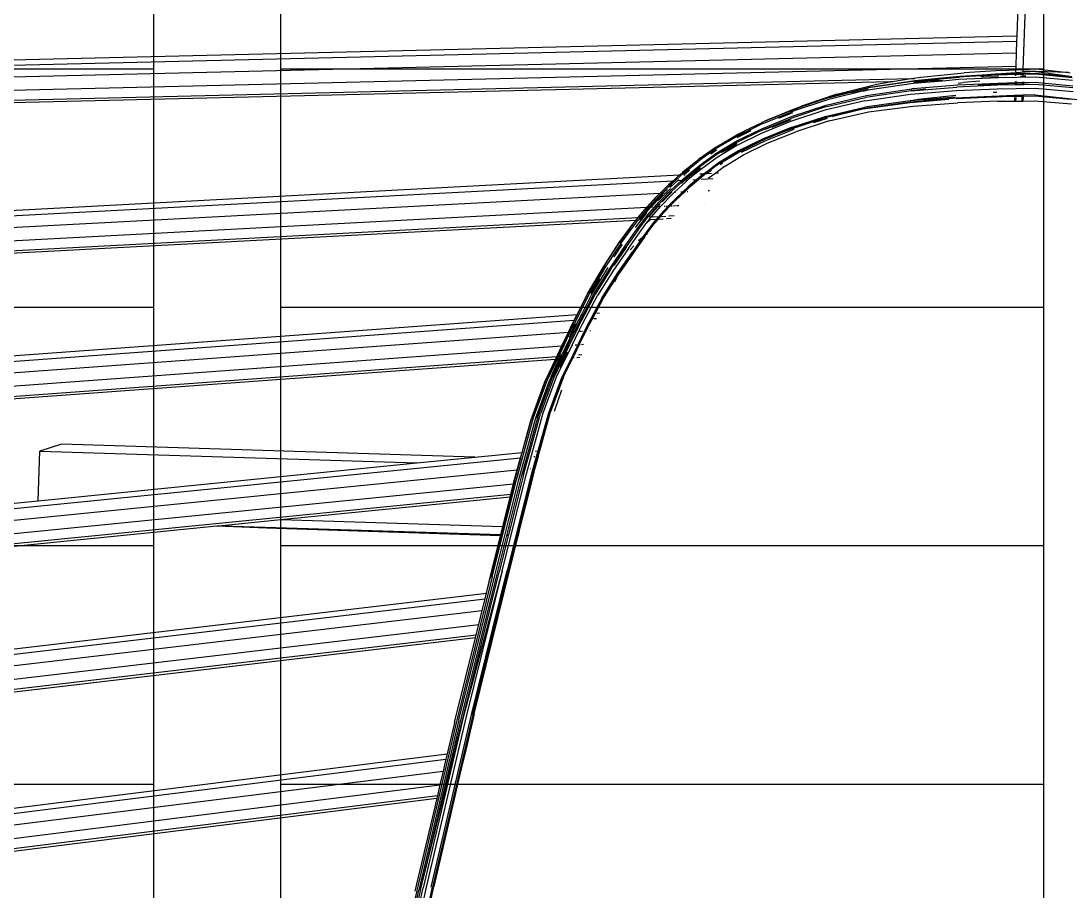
# Model space of a CAD drawing. Header units: millimetres. Extents: x -12551121 to 353735, y 112272 to 285506.
# Drawn here: x 101715.1 to 102127.6, y 172458 to 172800.1 of the extents above; entities that cross this region are included whole.
import ezdxf

# ---------------------------------------------------------------- set-up
doc = ezdxf.new("R2010")
doc.units = ezdxf.units.MM
doc.header["$MEASUREMENT"] = 0
doc.layers.add('+AT9-HATCH', color=8, linetype='Continuous')
doc.layers.add('+AT9_Hardscape', color=1, linetype='Continuous')

# ---------------------------------------------------------------- blocks, each defined once
blk = doc.blocks.new('cof')
at = {"layer": '+AT9_Hardscape', "color": 1}
for p, q in [((29.52, 1251.25), (28.38, 1218.35)), ((30.92, 1205.02), (31.94, 1234.27)), ((-442.57, 1207.1), (28.38, 1218.35)), ((28.38, 1218.35), (28.31, 1216.22)), ((-443.36, 1204.95), (28.31, 1216.22)), ((28.31, 1216.22), (28.15, 1211.66)), ((-445.02, 1200.35), (28.15, 1211.66)), ((28.15, 1211.66), (27.96, 1206.41)), ((-447.07, 1195.06), (27.96, 1206.41)), ((22.39, 1204.75), (7.71, 1203.82)), ((22.39, 1204.75), (27.91, 1204.92)), ((27.91, 1204.82), (27.88, 1204.1)), ((27.96, 1206.41), (27.91, 1204.92)), ((27.91, 1204.92), (30.92, 1205.02)), ((30.9, 1204.49), (30.92, 1204.95)), ((30.92, 1205.02), (35.9, 1205.28)), ((35.9, 1205.28), (48.75, 1203.85)), ((-448.36, 1191.1), (-13.09, 1201.5)), ((-29.51, 1198.11), (-11.68, 1200.77)), ((-21.4, 1200.19), (-13.09, 1201.5)), ((-13.09, 1201.5), (-9.33, 1202.09)), ((-13.09, 1201.5), (-11.87, 1201.53)), ((-12.3, 1199.68), (-0.8, 1200.68)), ((-12.02, 1200.49), (5.76, 1202.09)), ((-11.68, 1200.77), (-1.28, 1201.78)), ((-9.49, 1200.47), (-7.43, 1200.68)), ((-9.33, 1202.09), (7.71, 1203.82)), ((-2.41, 1200.9), (-5.48, 1200.57)), ((-0.8, 1200.68), (-5.48, 1200.57)), ((-1.28, 1201.78), (-0.89, 1201.79)), ((-0.89, 1201.79), (6.01, 1202.44)), ((-0.89, 1201.79), (0.25, 1201.82)), ((-0.8, 1200.68), (5.54, 1201.23)), ((5.54, 1201.23), (21.2, 1201.96)), ((7.51, 1202.18), (5.76, 1202.09)), ((6.01, 1202.44), (21.48, 1203.43)), ((6.01, 1202.44), (21.46, 1203.38)), ((21.46, 1203.38), (7.51, 1202.18)), ((12.37, 1202.43), (7.51, 1202.18)), ((21.45, 1203.34), (12.37, 1202.43)), ((21.33, 1202.9), (12.37, 1202.43)), ((14.25, 1202.15), (21.25, 1202.32)), ((21.2, 1201.96), (35.76, 1202.26)), ((27.85, 1203.08), (21.33, 1202.9)), ((21.48, 1203.43), (22.28, 1203.44)), ((35.57, 1204.32), (22.28, 1203.44)), ((22.28, 1203.44), (27.49, 1203.51)), ((27.49, 1203.51), (35.82, 1203.68)), ((27.49, 1203.51), (35.82, 1203.63)), ((27.85, 1203.08), (27.83, 1202.61)), ((27.85, 1203.23), (27.85, 1203.08)), ((30.86, 1203.17), (27.85, 1203.08)), ((29.82, 1202.52), (30.83, 1202.55)), ((30.83, 1202.55), (30.86, 1203.17)), ((30.83, 1202.55), (32.01, 1202.58)), ((30.83, 1202.48), (30.83, 1202.55)), ((30.86, 1203.17), (30.86, 1203.38)), ((35.8, 1203.31), (30.86, 1203.17)), ((30.89, 1204.19), (30.9, 1204.49)), ((35.57, 1204.32), (30.9, 1204.49)), ((35.84, 1204.33), (35.57, 1204.32)), ((35.76, 1202.26), (50.27, 1200.91)), ((50.21, 1201.86), (35.8, 1203.31)), ((35.82, 1203.68), (44.13, 1202.91)), ((35.82, 1203.63), (44.13, 1202.91)), ((35.84, 1204.33), (36.12, 1204.3)), ((36.12, 1204.3), (49.31, 1202.46)), ((48.75, 1203.85), (36.12, 1204.3)), ((44.13, 1202.91), (49.31, 1202.46)), ((48.75, 1203.85), (49.34, 1203.78)), ((49.31, 1202.46), (50.1, 1202.39)), ((-21.4, 1200.19), (-448.76, 1189.98)), ((-30.2, 1197.06), (-46.06, 1193.17)), ((-45.79, 1193.92), (-29.9, 1197.85)), ((-45.4, 1194.15), (-29.51, 1198.11)), ((-42.4, 1195.39), (-26.71, 1199.35)), ((-36.49, 1195.79), (-30.07, 1197.4)), ((-30.2, 1196.94), (-32.1, 1196.47)), ((-13.17, 1196.67), (-31.13, 1194.12)), ((-30.76, 1194.92), (-12.83, 1197.48)), ((-30.2, 1197.06), (-12.3, 1199.68)), ((-12.62, 1200.4), (-29.9, 1197.85)), ((-26.71, 1199.35), (-21.4, 1200.19)), ((-20.3, 1200.21), (-21.4, 1200.19)), ((-13.43, 1195.32), (4.63, 1196.82)), ((-12.62, 1200.4), (-13.34, 1200.38)), ((-13.17, 1196.67), (4.85, 1198.18)), ((-12.34, 1196.85), (-13.14, 1196.73)), ((-12.28, 1196.97), (-13.09, 1196.85)), ((-12.3, 1197.56), (-12.83, 1197.48)), ((-12.02, 1200.49), (-12.62, 1200.4)), ((-10.42, 1197.02), (-12.34, 1196.85)), ((-12.3, 1197.56), (5.11, 1199.01)), ((-12.28, 1196.97), (-7.32, 1197.42)), ((-11.11, 1199.97), (-12.26, 1199.8)), ((-12.13, 1200.17), (-11.46, 1200.27)), ((-9.49, 1200.47), (-12.04, 1200.41)), ((-11.46, 1200.27), (-9.49, 1200.47)), ((-5.48, 1200.57), (-11.11, 1199.97)), ((-5.48, 1200.57), (-9.49, 1200.47)), ((4.63, 1196.82), (20.63, 1197.5)), ((20.77, 1198.88), (4.85, 1198.18)), ((5.11, 1199.01), (20.92, 1199.73)), ((5.36, 1199.69), (7.41, 1199.92)), ((13.92, 1200.45), (7.41, 1199.92)), ((16.27, 1199.11), (13.15, 1198.94)), ((19.89, 1199.19), (15.01, 1198.93)), ((27.72, 1199.59), (16.27, 1199.11)), ((27.72, 1199.59), (19.89, 1199.19)), ((20.63, 1197.5), (35.6, 1197.77)), ((27.7, 1199.01), (20.77, 1198.88)), ((20.92, 1199.73), (27.73, 1199.88)), ((27.73, 1199.79), (21.03, 1199.62)), ((27.72, 1199.59), (27.7, 1199.01)), ((27.86, 1199.02), (27.7, 1199.01)), ((27.72, 1199.59), (27.73, 1199.79)), ((27.88, 1199.6), (27.72, 1199.59)), ((27.75, 1200.41), (27.73, 1199.88)), ((27.73, 1199.88), (27.89, 1199.88)), ((27.73, 1199.88), (27.73, 1199.79)), ((27.89, 1199.79), (27.73, 1199.79)), ((27.86, 1199.02), (27.88, 1199.6)), ((28.16, 1199.02), (27.86, 1199.02)), ((27.88, 1199.6), (27.89, 1199.79)), ((28.18, 1199.61), (27.88, 1199.6)), ((27.89, 1199.88), (27.91, 1200.4)), ((27.89, 1199.88), (28.2, 1199.89)), ((27.89, 1199.79), (27.89, 1199.88)), ((28.19, 1199.8), (27.89, 1199.79)), ((28.18, 1199.61), (28.16, 1199.02)), ((30.71, 1199.07), (28.16, 1199.02)), ((28.18, 1199.61), (28.19, 1199.8)), ((30.73, 1199.74), (28.18, 1199.61)), ((28.2, 1199.89), (28.19, 1199.8)), ((30.74, 1199.87), (28.19, 1199.8)), ((28.21, 1200.38), (28.2, 1199.89)), ((28.2, 1199.89), (30.74, 1199.95)), ((30.71, 1199.07), (30.73, 1199.74)), ((30.88, 1199.07), (30.71, 1199.07)), ((30.73, 1199.74), (30.74, 1199.87)), ((30.9, 1199.75), (30.73, 1199.74)), ((30.74, 1199.95), (30.75, 1200.25)), ((30.74, 1199.87), (30.74, 1199.95)), ((30.74, 1199.95), (30.91, 1199.95)), ((30.91, 1199.87), (30.74, 1199.87)), ((30.9, 1199.75), (30.88, 1199.07)), ((31.17, 1199.08), (30.88, 1199.07)), ((30.9, 1199.75), (30.91, 1199.87)), ((31.2, 1199.77), (30.9, 1199.75)), ((30.92, 1200.24), (30.91, 1199.95)), ((30.91, 1199.95), (31.2, 1199.96)), ((30.91, 1199.95), (30.91, 1199.87)), ((31.2, 1199.88), (30.91, 1199.87)), ((31.17, 1199.08), (31.2, 1199.77)), ((35.65, 1199.17), (31.17, 1199.08)), ((31.2, 1199.96), (31.21, 1200.23)), ((31.2, 1199.96), (35.68, 1200.05)), ((35.68, 1200), (31.2, 1199.77)), ((35.68, 1200), (31.2, 1199.88)), ((31.2, 1199.88), (31.2, 1199.96)), ((31.2, 1199.77), (31.2, 1199.88)), ((35.6, 1197.77), (50.51, 1196.42)), ((50.47, 1197.81), (35.65, 1199.17)), ((35.68, 1200.05), (50.38, 1198.67)), ((-46.06, 1193.17), (-59.92, 1188.53)), ((-45.79, 1193.92), (-59.71, 1189.24)), ((-59.36, 1189.45), (-45.4, 1194.15)), ((-42.4, 1195.39), (-56.34, 1190.72)), ((-31.39, 1192.8), (-47.08, 1189.06)), ((-46.88, 1190.34), (-31.13, 1194.12)), ((-46.54, 1191.1), (-30.76, 1194.92)), ((-31.49, 1189.88), (-13.6, 1192.34)), ((-13.5, 1192.8), (-31.4, 1190.32)), ((-31.39, 1192.8), (-13.43, 1195.32)), ((-13.6, 1192.34), (-8.29, 1192.74)), ((-13.58, 1192.16), (1.67, 1193.44)), ((-13.53, 1192.29), (-8.29, 1192.74)), ((-13.3, 1192.82), (-13.5, 1192.8)), ((4.22, 1194.26), (-13.3, 1192.82)), ((-10.45, 1193.27), (-13.3, 1192.82)), ((4.39, 1194.83), (-10.45, 1193.27)), ((3.25, 1193.74), (-8.29, 1192.74)), ((4.45, 1193.8), (3.25, 1193.74)), ((20.48, 1194.46), (4.45, 1193.8)), ((15.51, 1194.35), (4.45, 1193.8)), ((4.6, 1193.66), (19.23, 1194.35)), ((20.86, 1192.58), (5.27, 1192.04)), ((27.55, 1194.81), (15.51, 1194.35)), ((20.56, 1196.09), (19.16, 1195.99)), ((19.23, 1194.35), (20.46, 1194.39)), ((27.54, 1194.55), (20.46, 1194.39)), ((22.23, 1194.49), (20.46, 1194.39)), ((20.48, 1194.46), (22.23, 1194.49)), ((20.86, 1192.58), (27.47, 1192.64)), ((22.23, 1194.49), (22.84, 1194.51)), ((27.55, 1194.73), (22.84, 1194.51)), ((22.84, 1194.51), (27.54, 1194.55)), ((27.53, 1194.11), (27.47, 1192.64)), ((27.47, 1192.64), (27.64, 1192.64)), ((27.55, 1194.73), (27.54, 1194.55)), ((27.54, 1194.55), (27.54, 1194.48)), ((27.54, 1194.55), (27.7, 1194.55)), ((27.71, 1194.82), (27.55, 1194.81)), ((27.55, 1194.81), (27.55, 1194.73)), ((27.55, 1194.73), (27.71, 1194.74)), ((27.64, 1192.64), (27.69, 1194.12)), ((27.64, 1192.64), (27.93, 1192.64)), ((27.7, 1194.55), (27.71, 1194.74)), ((27.7, 1194.55), (28, 1194.56)), ((27.7, 1194.48), (27.7, 1194.55)), ((28.01, 1194.83), (27.71, 1194.82)), ((27.71, 1194.74), (27.71, 1194.82)), ((27.71, 1194.74), (28.01, 1194.75)), ((27.98, 1194.12), (27.93, 1192.64)), ((27.93, 1192.64), (30.48, 1192.67)), ((28.01, 1194.75), (28, 1194.56)), ((28, 1194.56), (30.55, 1194.62)), ((28, 1194.56), (28, 1194.48)), ((30.56, 1194.92), (28.01, 1194.83)), ((28.01, 1194.75), (30.56, 1194.88)), ((28.01, 1194.83), (28.01, 1194.75)), ((30.48, 1192.67), (30.53, 1194.16)), ((30.48, 1192.67), (30.65, 1192.67)), ((30.55, 1194.62), (30.56, 1194.88)), ((30.55, 1194.53), (30.55, 1194.62)), ((30.55, 1194.62), (30.72, 1194.62)), ((30.73, 1194.93), (30.56, 1194.92)), ((30.56, 1194.88), (30.56, 1194.92)), ((30.56, 1194.88), (30.73, 1194.88)), ((30.71, 1194.16), (30.65, 1192.67)), ((30.65, 1192.67), (30.93, 1192.67)), ((30.73, 1194.88), (30.72, 1194.62)), ((30.72, 1194.62), (31.01, 1194.63)), ((30.72, 1194.62), (30.72, 1194.53)), ((31.02, 1194.94), (30.73, 1194.93)), ((30.73, 1194.88), (31.02, 1194.94)), ((30.73, 1194.93), (30.73, 1194.88)), ((30.93, 1192.67), (30.99, 1194.16)), ((30.93, 1192.67), (35.41, 1192.71)), ((31, 1194.53), (31.01, 1194.63)), ((31.02, 1194.94), (31.01, 1194.63)), ((31.01, 1194.63), (35.49, 1194.73)), ((35.5, 1195.11), (31.02, 1194.94)), ((35.41, 1192.71), (49.91, 1191.53)), ((44.82, 1193.84), (35.49, 1194.73)), ((35.49, 1194.73), (48.1, 1193.59)), ((35.5, 1195.11), (48.1, 1193.59)), ((35.5, 1195.11), (54.74, 1192.98)), ((48.1, 1193.59), (48.6, 1193.53)), ((48.6, 1193.53), (48.7, 1193.54)), ((48.7, 1193.54), (49.08, 1193.49)), ((49.08, 1193.49), (50.44, 1193.38)), ((-71.12, 1184.58), (-59.71, 1189.24)), ((-71.07, 1184.02), (-60.78, 1188.23)), ((-70.26, 1184.99), (-59.36, 1189.45)), ((-68.47, 1185.86), (-56.34, 1190.72)), ((-59.92, 1188.53), (-60.78, 1188.23)), ((-47.08, 1189.06), (-60.62, 1184.59)), ((-46.88, 1190.34), (-60.5, 1185.82)), ((-60.23, 1186.56), (-46.54, 1191.1)), ((-59.9, 1188.59), (-59.05, 1188.93)), ((-57.43, 1189.48), (-59.05, 1188.93)), ((-47.03, 1186.23), (-31.49, 1189.88)), ((-46.97, 1186.64), (-31.4, 1190.32)), ((-45.33, 1184.86), (-29.99, 1188.39)), ((-31.05, 1189.75), (-43.99, 1186.56)), ((-37.22, 1188.45), (-31.42, 1189.82)), ((-31.47, 1189.69), (-36.59, 1188.49)), ((-31.47, 1189.69), (-31.05, 1189.75)), ((-31.42, 1189.82), (-29.97, 1190.02)), ((-31.05, 1189.75), (-13.58, 1192.16)), ((-29.97, 1190.02), (-31.05, 1189.75)), ((-29.99, 1188.39), (-12.4, 1190.71)), ((-29.97, 1190.02), (-13.53, 1192.29)), ((-12.4, 1190.71), (5.27, 1192.04)), ((-78.73, 1180.92), (-71.68, 1184.31)), ((-72.1, 1181.11), (-60.5, 1185.82)), ((-60.62, 1184.59), (-72.1, 1179.93)), ((-71.92, 1181.8), (-60.23, 1186.56)), ((-71.68, 1184.35), (-71.39, 1184.53)), ((-71.68, 1184.35), (-71.36, 1184.47)), ((-71.68, 1184.31), (-71.68, 1184.35)), ((-71.39, 1184.53), (-70.26, 1184.99)), ((-71.36, 1184.47), (-71.12, 1184.58)), ((-71.12, 1184.58), (-70.26, 1184.99)), ((-70.37, 1181.63), (-60.52, 1185.63)), ((-70.26, 1184.99), (-68.47, 1185.86)), ((-60.53, 1185.54), (-69.61, 1181.86)), ((-67.85, 1182.4), (-60.56, 1185.24)), ((-59.87, 1188.08), (-65.3, 1185.87)), ((-47.03, 1186.23), (-60.37, 1181.88)), ((-47.02, 1186.03), (-60.36, 1181.68)), ((-60.35, 1182.26), (-46.97, 1186.64)), ((-46.97, 1186.15), (-60.28, 1181.8)), ((-45.33, 1184.86), (-58.55, 1180.61)), ((-46.18, 1185.84), (-51.6, 1184.06)), ((-46.64, 1186.12), (-47.02, 1186.03)), ((-46.97, 1186.15), (-46.79, 1186.2)), ((-43.99, 1186.56), (-44.06, 1186.53)), ((-87.07, 1176.06), (-79.14, 1180.68)), ((-72.1, 1181.11), (-81.77, 1176.33)), ((-81.68, 1176.99), (-71.92, 1181.8)), ((-81.5, 1179.57), (-79.14, 1180.68)), ((-71.8, 1183.68), (-81.42, 1178.91)), ((-76.22, 1180.94), (-80.67, 1178.76)), ((-79.14, 1180.68), (-78.73, 1180.92)), ((-71.49, 1183.81), (-71.8, 1183.68)), ((-60.35, 1182.26), (-71.67, 1177.69)), ((-71.63, 1177.33), (-60.37, 1181.88)), ((-71.49, 1183.81), (-71.07, 1184.02)), ((-59.32, 1181.44), (-70.47, 1177.01)), ((-69.76, 1176.13), (-58.55, 1180.61)), ((-60.36, 1181.68), (-63.17, 1180.54)), ((-87.07, 1176.06), (-94.11, 1171.14)), ((-81.77, 1178.78), (-89.86, 1173.98)), ((-89.71, 1174.72), (-81.73, 1179.41)), ((-81.77, 1176.33), (-89.61, 1171.63)), ((-89.6, 1172.26), (-81.68, 1176.99)), ((-81.74, 1176.05), (-87.88, 1172.41)), ((-81.73, 1175.98), (-87.37, 1172.63)), ((-81.42, 1178.91), (-81.77, 1178.78)), ((-81.75, 1178.72), (-81.42, 1178.91)), ((-81.5, 1179.57), (-81.73, 1179.41)), ((-72.1, 1179.93), (-81.65, 1175.2)), ((-80.67, 1178.76), (-81.61, 1178.2)), ((-71.67, 1177.69), (-81.06, 1173.04)), ((-80.97, 1172.71), (-71.63, 1177.33)), ((-80.96, 1172.61), (-71.6, 1177.24)), ((-71.63, 1177.13), (-80.63, 1172.68)), ((-70.47, 1177.01), (-80.01, 1172.42)), ((-79.06, 1171.53), (-69.76, 1176.13)), ((-71.25, 1177.28), (-71.63, 1177.13)), ((-71.6, 1177.24), (-71.38, 1177.33)), ((-89.89, 1174.58), (-96.64, 1169.85)), ((-96.27, 1167.49), (-89.6, 1172.26)), ((-89.86, 1173.98), (-96.09, 1169.56)), ((-89.83, 1173.91), (-96.09, 1169.56)), ((-89.65, 1173.38), (-91.99, 1171.74)), ((-89.71, 1174.72), (-89.89, 1174.58)), ((-81.65, 1175.2), (-89.39, 1170.54)), ((-81.06, 1173.04), (-88.66, 1168.46)), ((-88.53, 1168.15), (-80.97, 1172.71)), ((-88.38, 1168.14), (-80.96, 1172.61)), ((-81.41, 1172.25), (-88.25, 1168.13)), ((-86.11, 1173.2), (-81.71, 1175.76)), ((-102.88, 1164.82), (-96.77, 1169.72)), ((-100.46, 1166.05), (-96.93, 1168.88)), ((-96.68, 1169.14), (-96.93, 1168.88)), ((-96.64, 1169.85), (-96.77, 1169.72)), ((-96.45, 1169.27), (-96.68, 1169.14)), ((-96.45, 1169.27), (-96.31, 1169.36)), ((-96.09, 1169.56), (-96.31, 1169.36)), ((-89.61, 1171.63), (-96.21, 1166.88)), ((-96.09, 1169.56), (-94.11, 1171.14)), ((-89.39, 1170.54), (-95.91, 1165.83)), ((-88.66, 1168.46), (-94.6, 1164.12)), ((-88.53, 1168.15), (-94.01, 1164.15)), ((-87.35, 1168.19), (-88.25, 1167.66)), ((-86.6, 1166.91), (-79.06, 1171.53)), ((-463.89, 1144.57), (-104.23, 1163.61)), ((-102.83, 1164.14), (-108.31, 1159.15)), ((-104.23, 1163.61), (-106.68, 1161.35)), ((-104.23, 1163.61), (-104.18, 1163.61)), ((-102.98, 1164.7), (-104.18, 1163.61)), ((-102.98, 1164.7), (-102.88, 1164.82)), ((-100.46, 1166.05), (-102.83, 1164.14)), ((-102.76, 1164), (-100.46, 1166.05)), ((-102.61, 1163.69), (-102.42, 1163.7)), ((-102.42, 1163.7), (-102.56, 1163.58)), ((-102.01, 1164.07), (-102.42, 1163.7)), ((-102.42, 1163.7), (-102.01, 1163.72)), ((-102.29, 1162.54), (-96.27, 1167.49)), ((-102.17, 1161.96), (-99.9, 1163.84)), ((-100.35, 1165.4), (-102.01, 1164.07)), ((-101.74, 1162.03), (-99.5, 1163.86)), ((-99.4, 1163.86), (-101.73, 1161.95)), ((-98.2, 1163.93), (-100.92, 1161.66)), ((-100.18, 1163.82), (-99.9, 1163.84)), ((-99.9, 1163.84), (-96.21, 1166.88)), ((-99.9, 1163.84), (-99.5, 1163.86)), ((-99.5, 1163.86), (-96.13, 1166.61)), ((-99.5, 1163.86), (-99.4, 1163.86)), ((-96.12, 1166.55), (-99.4, 1163.86)), ((-99.4, 1163.86), (-99.22, 1163.87)), ((-99.22, 1163.87), (-96.07, 1166.39)), ((-99.22, 1163.87), (-98.2, 1163.93)), ((-95.91, 1165.83), (-98.2, 1163.93)), ((-95.06, 1163.82), (-97.42, 1161.84)), ((-96.29, 1164.03), (-94.66, 1164.11)), ((-94.66, 1164.11), (-95.06, 1163.82)), ((-94.97, 1163.44), (-94.89, 1163.51)), ((-93.89, 1164.15), (-94.91, 1163.42)), ((-93.74, 1164.16), (-94.9, 1163.33)), ((-94.01, 1164.15), (-94.89, 1163.51)), ((-94.6, 1164.12), (-94.66, 1164.11)), ((-94.6, 1164.12), (-94.01, 1164.15)), ((-94.01, 1164.15), (-93.89, 1164.15)), ((-91, 1166.25), (-93.89, 1164.15)), ((-93.89, 1164.15), (-93.74, 1164.16)), ((-93.57, 1164.3), (-93.74, 1164.16)), ((-93.58, 1164.17), (-93.46, 1164.18)), ((-91.67, 1165.42), (-93.46, 1164.18)), ((-93.46, 1164.18), (-91.64, 1164.27)), ((-90.02, 1164.36), (-92.93, 1162.2)), ((-86.6, 1166.91), (-90.02, 1164.36)), ((-90.02, 1164.36), (-88.97, 1164.41)), ((-464.51, 1142.42), (-106.74, 1161.35)), ((-108.52, 1159.7), (-113.4, 1154.91)), ((-111.83, 1156.52), (-108.52, 1159.7)), ((-106.74, 1161.35), (-108.52, 1159.7)), ((-108.52, 1159.7), (-108.46, 1159.81)), ((-108.46, 1159.81), (-106.74, 1161.35)), ((-108.21, 1158.98), (-107.28, 1159.88)), ((-107.65, 1157.61), (-103.4, 1161.53)), ((-104.94, 1161.45), (-107.58, 1159.09)), ((-102.17, 1161.96), (-107.47, 1157.05)), ((-106.74, 1161.35), (-106.68, 1161.35)), ((-101.78, 1160.94), (-106.2, 1156.82)), ((-105.07, 1161.44), (-104.94, 1161.45)), ((-104.52, 1161.82), (-104.94, 1161.45)), ((-104.94, 1161.45), (-103.4, 1161.53)), ((-102.12, 1161.6), (-103.51, 1160.32)), ((-103.4, 1161.53), (-102.29, 1162.54)), ((-102.21, 1161.59), (-103.25, 1160.64)), ((-102.48, 1161.58), (-102.21, 1161.59)), ((-101.74, 1162.03), (-102.21, 1161.59)), ((-102.21, 1161.59), (-102.12, 1161.6)), ((-101.73, 1161.95), (-102.12, 1161.6)), ((-102.12, 1161.6), (-100.92, 1161.66)), ((-100.92, 1161.66), (-101.78, 1160.94)), ((-97.42, 1161.84), (-100.84, 1158.98)), ((-100.7, 1158.62), (-96.83, 1161.88)), ((-100.66, 1158.59), (-96.74, 1161.88)), ((-96.62, 1161.89), (-100.64, 1158.51)), ((-99, 1161.76), (-97.42, 1161.84)), ((-97.42, 1161.84), (-96.83, 1161.88)), ((-96.83, 1161.88), (-94.97, 1163.44)), ((-96.83, 1161.88), (-96.74, 1161.88)), ((-96.74, 1161.88), (-94.91, 1163.42)), ((-96.74, 1161.88), (-96.62, 1161.89)), ((-94.9, 1163.33), (-96.62, 1161.89)), ((-96.62, 1161.89), (-96.52, 1161.89)), ((-95.73, 1161.93), (-93.07, 1162.07)), ((-92.91, 1162.08), (-91.09, 1162.18)), ((-465.84, 1137.79), (-111.83, 1156.52)), ((-115.84, 1151.06), (-111.41, 1155.86)), ((-113.38, 1155.02), (-111.83, 1156.52)), ((-113.14, 1154.38), (-110.93, 1156.57)), ((-112.65, 1153.59), (-109.57, 1156.64)), ((-110.8, 1155.96), (-112.49, 1154.32)), ((-112.36, 1152.9), (-108.57, 1156.7)), ((-107.78, 1156.74), (-112.11, 1152.35)), ((-111.59, 1151.4), (-107.01, 1156.06)), ((-111.44, 1156.54), (-110.93, 1156.57)), ((-111.41, 1155.86), (-111.15, 1156.15)), ((-107.47, 1156.75), (-111.25, 1152.99)), ((-111.15, 1156.15), (-110.7, 1156.58)), ((-110.93, 1156.57), (-108.31, 1159.15)), ((-110.93, 1156.57), (-110.7, 1156.58)), ((-107.38, 1156.76), (-110.92, 1153.22)), ((-110.7, 1156.58), (-109.15, 1158.07)), ((-110.7, 1156.58), (-110.3, 1156.6)), ((-109.57, 1156.64), (-107.86, 1158.34)), ((-109.57, 1156.64), (-108.57, 1156.7)), ((-108.57, 1156.7), (-107.65, 1157.61)), ((-108.42, 1156.7), (-107.78, 1156.74)), ((-107.58, 1159.09), (-108.03, 1158.65)), ((-107.47, 1157.05), (-107.78, 1156.74)), ((-107.78, 1156.74), (-107.47, 1156.75)), ((-107.37, 1156.85), (-107.47, 1156.75)), ((-107.47, 1156.75), (-107.38, 1156.76)), ((-107.35, 1156.79), (-107.38, 1156.76)), ((-107.38, 1156.76), (-107.34, 1156.76)), ((-106.2, 1156.82), (-107.01, 1156.06)), ((-106.4, 1156.81), (-106.2, 1156.82)), ((-106.2, 1156.82), (-105.84, 1156.84)), ((-102.95, 1156.99), (-105.97, 1154.16)), ((-105.8, 1153.81), (-102.4, 1157.02)), ((-105.77, 1153.78), (-102.32, 1157.03)), ((-102.21, 1157.03), (-105.74, 1153.7)), ((-103.67, 1156.96), (-102.95, 1156.99)), ((-100.84, 1158.98), (-102.95, 1156.99)), ((-102.95, 1156.99), (-102.4, 1157.02)), ((-102.4, 1157.02), (-100.7, 1158.62)), ((-102.4, 1157.02), (-102.32, 1157.03)), ((-102.32, 1157.03), (-100.66, 1158.59)), ((-102.32, 1157.03), (-102.21, 1157.03)), ((-100.64, 1158.51), (-102.21, 1157.03)), ((-102.21, 1157.03), (-102.05, 1157.04)), ((-101.27, 1157.08), (-100.97, 1157.1)), ((-98.76, 1157.22), (-98.72, 1157.22)), ((-93.04, 1157.52), (-92.42, 1157.55)), ((-117.07, 1150.99), (-113.38, 1155.02)), ((-113.4, 1154.91), (-116.97, 1151)), ((-116.68, 1147.99), (-112.36, 1152.9)), ((-115.45, 1151.08), (-116.64, 1149.84)), ((-113.12, 1151.2), (-116.37, 1147.49)), ((-112.89, 1151.22), (-116.2, 1147.47)), ((-112.8, 1151.22), (-116.17, 1147.41)), ((-116.16, 1151.04), (-113.14, 1154.38)), ((-115.84, 1151.06), (-115.45, 1151.08)), ((-112.49, 1154.32), (-115.45, 1151.08)), ((-115.45, 1151.08), (-114.87, 1151.11)), ((-115.27, 1147.15), (-111.69, 1151.28)), ((-113.61, 1151.18), (-113.12, 1151.2)), ((-112.11, 1152.35), (-113.12, 1151.2)), ((-113.12, 1151.2), (-112.89, 1151.22)), ((-112.02, 1152.19), (-112.89, 1151.22)), ((-112.89, 1151.22), (-112.8, 1151.22)), ((-111.99, 1152.13), (-112.8, 1151.22)), ((-112.8, 1151.22), (-111.69, 1151.28)), ((-111.69, 1151.28), (-111.59, 1151.4)), ((-108.61, 1151.44), (-110.44, 1149.55)), ((-110.29, 1151.35), (-110, 1151.37)), ((-110.14, 1149.27), (-108.06, 1151.47)), ((-110.04, 1149.26), (-107.89, 1151.48)), ((-109.63, 1151.39), (-108.61, 1151.44)), ((-105.97, 1154.16), (-108.61, 1151.44)), ((-108.28, 1151.46), (-108.06, 1151.47)), ((-108.06, 1151.47), (-108.01, 1151.47)), ((-108.01, 1151.47), (-105.8, 1153.81)), ((-108.01, 1151.47), (-105.77, 1153.78)), ((-108.01, 1151.47), (-107.89, 1151.48)), ((-107.89, 1151.48), (-105.74, 1153.7)), ((-107.89, 1151.48), (-107.33, 1151.51)), ((-106.93, 1151.53), (-105.81, 1151.59)), ((-105.39, 1151.61), (-104.46, 1151.66)), ((-94.28, 1152.2), (-94.24, 1152.2)), ((-467.72, 1132.44), (-117.07, 1150.99)), ((-120.54, 1146.87), (-118.02, 1149.95)), ((-120.51, 1142.06), (-116.37, 1147.49)), ((-120.44, 1146.88), (-118.01, 1149.86)), ((-119.67, 1146.08), (-118.96, 1146.96)), ((-119.65, 1146.92), (-117.67, 1149.37)), ((-119.31, 1145.81), (-118.39, 1146.99)), ((-119.14, 1146.95), (-118.96, 1146.96)), ((-118.96, 1146.96), (-117.4, 1148.89)), ((-118.96, 1146.96), (-118.39, 1146.99)), ((-116.27, 1150.6), (-118.74, 1147.61)), ((-118.39, 1146.99), (-117.1, 1148.62)), ((-118.31, 1145.87), (-117.4, 1147.04)), ((-118.02, 1149.95), (-117.07, 1150.99)), ((-116.97, 1151), (-118.01, 1149.86)), ((-117.67, 1149.37), (-116.16, 1151.04)), ((-117.11, 1149.25), (-117.4, 1148.89)), ((-117.4, 1147.04), (-116.68, 1147.99)), ((-117.4, 1147.04), (-117.29, 1147.04)), ((-117.11, 1149.25), (-117.08, 1149.29)), ((-117.08, 1149.29), (-116.64, 1149.84)), ((-117.07, 1150.99), (-116.97, 1151)), ((-116.97, 1151), (-116.16, 1151.04)), ((-116.29, 1147.36), (-116.2, 1147.47)), ((-116.27, 1150.6), (-116.06, 1150.85)), ((-116.17, 1147.41), (-116.25, 1147.31)), ((-116.16, 1151.04), (-115.84, 1151.06)), ((-116.11, 1147.11), (-115.27, 1147.15)), ((-115.84, 1151.06), (-116.06, 1150.85)), ((-115.76, 1146.59), (-115.27, 1147.15)), ((-115.04, 1147.16), (-112.37, 1147.3)), ((-112.37, 1147.3), (-113.38, 1146.13)), ((-112.82, 1146.16), (-111.81, 1147.33)), ((-112.71, 1146.16), (-111.68, 1147.34)), ((-110.44, 1149.55), (-112.37, 1147.3)), ((-111.81, 1147.33), (-110.24, 1149.21)), ((-110.22, 1149.18), (-111.81, 1147.33)), ((-111.81, 1147.33), (-111.68, 1147.34)), ((-111.68, 1147.34), (-111.39, 1147.7)), ((-111.49, 1147.35), (-109.67, 1147.45)), ((-110.24, 1149.21), (-110.14, 1149.27)), ((-108.41, 1147.51), (-106.36, 1147.62)), ((-121.49, 1145.7), (-468.84, 1127.32)), ((-468.62, 1128.45), (-120.54, 1146.87)), ((-127.95, 1137), (-122.76, 1144.14)), ((-122.71, 1144.09), (-127.85, 1137)), ((-127.3, 1136.67), (-122.26, 1143.67)), ((-122.76, 1144.14), (-121.49, 1145.7)), ((-122.71, 1144.09), (-121.39, 1145.7)), ((-122.26, 1143.67), (-120.59, 1145.75)), ((-121.53, 1143.01), (-119.31, 1145.81)), ((-121.49, 1145.7), (-120.54, 1146.87)), ((-121.39, 1145.7), (-121.49, 1145.7)), ((-121.39, 1145.7), (-120.44, 1146.88)), ((-120.59, 1145.75), (-121.39, 1145.7)), ((-120.89, 1142.5), (-118.31, 1145.87)), ((-120.59, 1145.75), (-119.65, 1146.92)), ((-120.54, 1146.87), (-120.44, 1146.88)), ((-120.44, 1146.88), (-119.65, 1146.92)), ((-119.31, 1145.81), (-119.84, 1145.79)), ((-119.78, 1141.28), (-117.46, 1144.34)), ((-119.67, 1146.08), (-119.77, 1145.91)), ((-118.31, 1145.87), (-118.62, 1145.85)), ((-118.04, 1145.88), (-118.31, 1145.87)), ((-114.47, 1144.87), (-118.24, 1139.83)), ((-117.73, 1139.82), (-114.22, 1144.52)), ((-117.48, 1140.02), (-114.18, 1144.45)), ((-115.77, 1146), (-117.46, 1144.34)), ((-117.46, 1144.34), (-116.22, 1145.98)), ((-116.22, 1145.98), (-115.76, 1146.59)), ((-115.77, 1146), (-116.22, 1145.98)), ((-113.38, 1146.13), (-115.77, 1146)), ((-113.38, 1146.13), (-114.47, 1144.87)), ((-114.22, 1144.56), (-112.82, 1146.16)), ((-112.82, 1146.16), (-114.22, 1144.52)), ((-114.22, 1144.52), (-114.22, 1144.56)), ((-114.18, 1144.45), (-112.71, 1146.16)), ((-112.71, 1146.16), (-112.82, 1146.16)), ((-112.6, 1146.17), (-112.71, 1146.16)), ((-110.68, 1146.27), (-112.5, 1146.17)), ((-107.49, 1146.44), (-109.41, 1146.34)), ((-117.89, 1139.46), (-127.89, 1125.09)), ((-125.64, 1135.74), (-120.89, 1142.5)), ((-120.51, 1142.06), (-125.18, 1135.4)), ((-124.36, 1134.74), (-119.78, 1141.28)), ((-118.88, 1138.9), (-122.61, 1133.54)), ((-122.26, 1133.36), (-117.94, 1139.53)), ((-118.88, 1138.9), (-120.42, 1137.67)), ((-118.24, 1139.83), (-118.88, 1138.9)), ((-117.78, 1139.78), (-118.88, 1138.9)), ((-117.94, 1139.58), (-117.78, 1139.78)), ((-117.94, 1139.53), (-117.94, 1139.58)), ((-117.89, 1139.46), (-117.48, 1140.02)), ((-117.78, 1139.78), (-117.73, 1139.82)), ((-117.48, 1140.02), (-117.73, 1139.82)), ((-116.89, 1140.49), (-117.48, 1140.02)), ((-133.94, 1127.95), (-127.95, 1137)), ((-133.79, 1128.02), (-127.85, 1137)), ((-127.3, 1136.67), (-133.21, 1127.76)), ((-131.57, 1127.03), (-125.64, 1135.74)), ((-131.07, 1126.8), (-125.18, 1135.4)), ((-124.36, 1134.74), (-130.2, 1126.25)), ((-126.92, 1136.2), (-130.14, 1131.39)), ((-125.23, 1135.14), (-130.06, 1128)), ((-129.7, 1128.42), (-125.18, 1135.1)), ((-128.47, 1134.5), (-127.14, 1136.56)), ((-128.47, 1134.5), (-127.11, 1136.54)), ((-126.82, 1136.34), (-126.92, 1136.2)), ((-125.1, 1135.33), (-125.23, 1135.14)), ((-125.05, 1135.29), (-125.18, 1135.1)), ((-123.64, 1134.24), (-122.24, 1135.73)), ((-128.59, 1134.27), (-128.47, 1134.5)), ((-128.06, 1125), (-122.28, 1133.29)), ((-127.53, 1126.46), (-122.61, 1133.54)), ((-122.28, 1133.29), (-122.26, 1133.36)), ((-140.28, 1117.2), (-133.94, 1127.95)), ((-133.79, 1128.02), (-140.06, 1117.36)), ((-133.21, 1127.76), (-139.47, 1117.21)), ((-138.69, 1116.74), (-132.37, 1127.23)), ((-137.93, 1116.71), (-131.57, 1127.03)), ((-131.07, 1126.8), (-137.4, 1116.63)), ((-128.45, 1125.12), (-127.53, 1126.46)), ((-128.22, 1124.98), (-127.53, 1126.46)), ((-138.97, 1116.91), (-135.5, 1122.81)), ((-130.2, 1126.25), (-136.5, 1116.22)), ((-134.37, 1115.8), (-128.45, 1125.12)), ((-128.53, 1124.25), (-134.37, 1115.1)), ((-134.17, 1115.2), (-128.73, 1123.77)), ((-129.64, 1121.64), (-128.91, 1123.36)), ((-128.73, 1123.77), (-128.71, 1123.82)), ((-128.05, 1124.86), (-128.71, 1123.82)), ((-128.71, 1123.82), (-128.53, 1124.25)), ((-128.53, 1124.25), (-128.5, 1124.31)), ((-128.5, 1124.31), (-128.22, 1124.98)), ((-128.11, 1124.9), (-128.5, 1124.31)), ((-128.11, 1124.9), (-128.06, 1125)), ((-127.96, 1124.98), (-128.05, 1124.86)), ((-127.96, 1124.98), (-127.93, 1125.03)), ((-127.89, 1125.09), (-127.93, 1125.03)), ((-137.32, 1119.9), (-139.07, 1116.97)), ((-138.79, 1117.32), (-137.32, 1119.9)), ((-137.32, 1119.9), (-136.28, 1121.72)), ((-135.96, 1122.16), (-136.28, 1121.72)), ((-145.58, 1105.28), (-139.47, 1117.21)), ((-144.55, 1108.78), (-140.28, 1117.2)), ((-144.43, 1108.79), (-140.06, 1117.36)), ((-143.97, 1105.15), (-137.93, 1116.71)), ((-142.72, 1108.91), (-138.69, 1116.74)), ((-142.44, 1105.05), (-136.5, 1116.22)), ((-141.41, 1109.01), (-137.4, 1116.63)), ((-138.79, 1117.32), (-138.99, 1116.92)), ((-134.79, 1115.14), (-137.94, 1109.26)), ((-137.42, 1109.3), (-134.37, 1114.94)), ((-137.33, 1109.31), (-134.17, 1115.2)), ((-137.04, 1110.12), (-134.45, 1114.95)), ((-134.79, 1115.14), (-134.37, 1115.8)), ((-134.37, 1115.8), (-134.7, 1115.09)), ((-134.37, 1115.1), (-134.45, 1114.95)), ((-134.17, 1115.2), (-134.37, 1114.94)), ((-137.49, 1109.29), (-137.08, 1110.04)), ((-137.08, 1110.04), (-137.42, 1109.3)), ((-137.04, 1110.12), (-137.08, 1110.04)), ((-479.9, 1082.08), (-145.67, 1106.58)), ((-479.41, 1084.23), (-144.55, 1108.78)), ((-146.49, 1104.97), (-145.67, 1106.58)), ((-146.22, 1105.27), (-145.55, 1106.59)), ((-145.67, 1106.58), (-144.55, 1108.78)), ((-145.67, 1106.58), (-145.55, 1106.59)), ((-145.55, 1106.59), (-144.43, 1108.79)), ((-145.55, 1106.59), (-145.47, 1106.59)), ((-144.78, 1104.91), (-143.85, 1106.71)), ((-144.55, 1108.78), (-144.43, 1108.79)), ((-144.43, 1108.79), (-144.23, 1108.8)), ((-143.85, 1106.71), (-142.72, 1108.91)), ((-143.85, 1106.71), (-143.69, 1106.73)), ((-143.39, 1105.25), (-142.57, 1106.81)), ((-142.72, 1108.91), (-142.35, 1108.94)), ((-142.65, 1106.8), (-142.57, 1106.81)), ((-142.57, 1106.81), (-141.41, 1109.01)), ((-141.61, 1108.99), (-141.41, 1109.01)), ((-139.12, 1107.06), (-140.66, 1104.19)), ((-140.21, 1104.07), (-138.58, 1107.1)), ((-140.2, 1104.26), (-138.67, 1107.09)), ((-139.98, 1104.36), (-138.51, 1107.11)), ((-137.94, 1109.26), (-139.12, 1107.06)), ((-139.12, 1107.06), (-138.79, 1107.08)), ((-138.67, 1107.09), (-137.49, 1109.29)), ((-138.67, 1107.09), (-138.58, 1107.1)), ((-138.58, 1107.1), (-137.42, 1109.3)), ((-138.58, 1107.1), (-138.51, 1107.11)), ((-138.51, 1107.11), (-137.33, 1109.31)), ((-137.97, 1107.14), (-136.89, 1107.22)), ((-137.94, 1109.26), (-137.7, 1109.28)), ((-137.49, 1109.29), (-137.42, 1109.3)), ((-137.42, 1109.3), (-137.33, 1109.31)), ((-136.8, 1109.34), (-135.73, 1109.42)), ((-480.96, 1077.45), (-147.96, 1101.86)), ((-147.84, 1101.86), (-152.38, 1092.32)), ((-150.5, 1096.41), (-147.96, 1101.86)), ((-144.78, 1104.91), (-150.43, 1093.12)), ((-149.8, 1096.46), (-147.19, 1101.91)), ((-148.12, 1096.58), (-145.48, 1102.04)), ((-147.96, 1101.86), (-146.49, 1104.97)), ((-147.96, 1101.86), (-147.84, 1101.86)), ((-146.22, 1105.27), (-147.84, 1101.86)), ((-146.66, 1101.95), (-147.71, 1099.71)), ((-144.94, 1102.08), (-147.59, 1096.62)), ((-147.19, 1101.91), (-145.58, 1105.28)), ((-147.19, 1101.91), (-146.66, 1101.95)), ((-145.59, 1104.25), (-146.66, 1101.95)), ((-146.66, 1101.95), (-146.44, 1101.97)), ((-146.53, 1096.7), (-143.86, 1102.16)), ((-145.95, 1102), (-145.48, 1102.04)), ((-145.17, 1105.09), (-145.59, 1104.25)), ((-145.48, 1102.04), (-143.97, 1105.15)), ((-145.48, 1093.57), (-141.14, 1102.36)), ((-145.48, 1102.04), (-144.94, 1102.08)), ((-145.2, 1104.57), (-144.98, 1105)), ((-143.39, 1105.25), (-144.94, 1102.08)), ((-141.58, 1102.32), (-144.27, 1096.87)), ((-143.86, 1102.16), (-142.44, 1105.05)), ((-143.86, 1102.16), (-142.89, 1102.23)), ((-143.77, 1096.9), (-141.05, 1102.36)), ((-143.66, 1096.91), (-140.97, 1102.37)), ((-142.61, 1102.25), (-142.4, 1102.26)), ((-140.66, 1104.19), (-141.58, 1102.32)), ((-141.58, 1102.32), (-141.21, 1102.35)), ((-141.14, 1102.36), (-140.3, 1104.05)), ((-141.14, 1102.36), (-141.05, 1102.36)), ((-141.05, 1102.36), (-140.21, 1104.07)), ((-141.05, 1102.36), (-140.97, 1102.37)), ((-140.97, 1102.37), (-139.98, 1104.36)), ((-140.97, 1102.37), (-140.86, 1102.38)), ((-140.3, 1104.05), (-140.2, 1104.26)), ((-139.53, 1102.47), (-139.32, 1102.49)), ((-482.18, 1072.1), (-150.5, 1096.41)), ((-156.29, 1082.86), (-149.8, 1096.46)), ((-152.64, 1084.21), (-146.53, 1096.7)), ((-152.27, 1092.73), (-150.5, 1096.41)), ((-150.09, 1092.49), (-149.53, 1093.65)), ((-149.8, 1096.46), (-149.53, 1096.48)), ((-147.59, 1096.62), (-149.59, 1092.52)), ((-149.53, 1093.65), (-148.12, 1096.58)), ((-148.54, 1093.96), (-149.21, 1092.55)), ((-148.48, 1093.96), (-149.15, 1092.56)), ((-148.12, 1096.58), (-147.59, 1096.62)), ((-146.53, 1096.7), (-146.21, 1096.72)), ((-145.98, 1093.39), (-146.26, 1092.77)), ((-144.27, 1096.87), (-145.98, 1093.39)), ((-145.86, 1092.8), (-145.59, 1093.32)), ((-145.76, 1092.8), (-145.49, 1093.37)), ((-143.66, 1096.91), (-145.69, 1092.81)), ((-145.59, 1093.32), (-145.48, 1093.57)), ((-145.49, 1093.37), (-143.77, 1096.9)), ((-145.3, 1096.79), (-144.58, 1096.84)), ((-144.27, 1096.87), (-144.12, 1096.88)), ((-143.77, 1096.9), (-143.66, 1096.91)), ((-143.66, 1096.91), (-143.27, 1096.94)), ((-142.78, 1096.98), (-142.01, 1097.03)), ((-153.02, 1091.13), (-483.36, 1066.92)), ((-483.09, 1068.08), (-152.47, 1092.31)), ((-152.94, 1091.14), (-157.04, 1082.5)), ((-157.04, 1082.5), (-153.02, 1091.13)), ((-155.39, 1082.73), (-151.31, 1091.26)), ((-151.65, 1091.23), (-154.82, 1084.2)), ((-154.41, 1083.51), (-150.66, 1091.31)), ((-151.31, 1091.26), (-154.25, 1084.72)), ((-150.16, 1091.34), (-153.73, 1083.99)), ((-153.02, 1091.13), (-152.47, 1092.31)), ((-152.94, 1091.14), (-153.02, 1091.13)), ((-152.38, 1092.32), (-152.94, 1091.14)), ((-152.44, 1091.18), (-152.94, 1091.14)), ((-152.47, 1092.31), (-152.27, 1092.73)), ((-152.47, 1092.31), (-152.38, 1092.32)), ((-152.38, 1092.32), (-151.81, 1092.36)), ((-151.65, 1091.23), (-152.12, 1091.2)), ((-151.66, 1092.37), (-151.11, 1092.41)), ((-151.32, 1091.97), (-151.65, 1091.23)), ((-151.31, 1091.26), (-151.65, 1091.23)), ((-149.77, 1091.37), (-151.43, 1087.9)), ((-151.11, 1092.41), (-151.32, 1091.97)), ((-151.31, 1091.26), (-150.78, 1092.44)), ((-150.66, 1091.31), (-151.31, 1091.26)), ((-149.72, 1091.38), (-151.14, 1088.39)), ((-150.74, 1093.21), (-151.11, 1092.41)), ((-151.11, 1092.41), (-150.78, 1092.44)), ((-150.73, 1092.54), (-150.78, 1092.44)), ((-150.78, 1092.44), (-150.09, 1092.49)), ((-150.73, 1092.54), (-150.43, 1093.12)), ((-150.66, 1091.31), (-150.09, 1092.49)), ((-146.26, 1092.77), (-150.64, 1083.88)), ((-149.59, 1092.52), (-150.16, 1091.34)), ((-149.77, 1091.37), (-150.16, 1091.34)), ((-150.12, 1083.94), (-146.34, 1091.62)), ((-150.11, 1084.16), (-146.44, 1091.62)), ((-149.89, 1084.28), (-146.27, 1091.63)), ((-149.21, 1092.55), (-149.77, 1091.37)), ((-149.72, 1091.38), (-149.77, 1091.37)), ((-149.15, 1092.56), (-149.72, 1091.38)), ((-149.38, 1091.4), (-149.72, 1091.38)), ((-149.59, 1092.52), (-149.21, 1092.55)), ((-149.21, 1092.55), (-149.15, 1092.56)), ((-149.15, 1092.56), (-148.68, 1092.59)), ((-146.44, 1091.62), (-146.78, 1091.59)), ((-146.44, 1091.62), (-145.86, 1092.8)), ((-146.34, 1091.62), (-146.44, 1091.62)), ((-146.34, 1091.62), (-145.76, 1092.8)), ((-146.27, 1091.63), (-146.34, 1091.62)), ((-146.27, 1091.63), (-145.69, 1092.81)), ((-146.26, 1092.77), (-145.86, 1092.8)), ((-145.86, 1092.8), (-145.76, 1092.8)), ((-145.71, 1091.67), (-145.84, 1091.66)), ((-145.76, 1092.8), (-145.69, 1092.81)), ((-145.19, 1092.85), (-145.13, 1092.85)), ((-143.43, 1091.84), (-144.6, 1091.75)), ((-144.02, 1092.93), (-142.66, 1093.03)), ((-162.73, 1067.04), (-157.34, 1081.93)), ((-157.04, 1082.5), (-162.43, 1067.72)), ((-161.64, 1068.2), (-156.29, 1082.86)), ((-160.71, 1068.16), (-155.39, 1082.73)), ((-159.67, 1069.15), (-154.41, 1083.51)), ((-153.73, 1083.99), (-158.94, 1069.76)), ((-157.81, 1070.15), (-152.64, 1084.21)), ((-157.34, 1081.93), (-157.04, 1082.5)), ((-150.64, 1083.88), (-155.76, 1070.03)), ((-155.16, 1070.39), (-150.23, 1083.86)), ((-149.89, 1084.28), (-154.94, 1070.5)), ((-153.14, 1075.7), (-150.12, 1083.94)), ((-150.23, 1083.86), (-150.19, 1083.95)), ((-150.19, 1083.95), (-150.11, 1084.16)), ((-160.46, 1068.1), (-156.27, 1079.84)), ((-160.36, 1068.07), (-156.27, 1079.84)), ((-156.27, 1079.84), (-156.19, 1080.11)), ((-150.61, 1079.02), (-153.58, 1070.64)), ((-166.33, 1044.96), (-159.67, 1069.15)), ((-165.58, 1045.66), (-158.94, 1069.76)), ((-164.43, 1046.15), (-157.81, 1070.15)), ((-155.76, 1070.03), (-162.43, 1046.2)), ((-159.45, 1055.19), (-155.32, 1070.05)), ((-159.32, 1055.2), (-155.16, 1070.39)), ((-159.32, 1055.2), (-155.18, 1070.15)), ((-159.12, 1055.22), (-154.94, 1070.5)), ((-155.16, 1070.39), (-155.32, 1070.05)), ((-155.18, 1070.15), (-155.07, 1070.43)), ((-168.38, 1043.81), (-161.64, 1068.2)), ((-167.42, 1043.85), (-160.71, 1068.16)), ((-166.17, 1054.52), (-162.73, 1067.04)), ((-166.13, 1054.52), (-162.43, 1067.72)), ((-347.24, 1057.8), (-355.83, 1055.08)), ((-184.77, 1052.66), (-347.24, 1057.8)), ((-491.94, 1019.91), (-166.77, 1052.35)), ((-356.53, 1035.53), (-355.83, 1055.08)), ((-355.83, 1055.08), (-207.5, 1050.4)), ((-207.5, 1050.4), (-184.77, 1052.66)), ((-184.77, 1052.66), (-166.17, 1054.52)), ((-169.2, 1043.24), (-166.72, 1052.36)), ((-168.06, 1047.66), (-166.77, 1052.35)), ((-166.77, 1052.35), (-166.17, 1054.52)), ((-166.72, 1052.36), (-166.13, 1054.52)), ((-166.72, 1052.36), (-166.68, 1052.36)), ((-166.13, 1054.52), (-166.08, 1054.53)), ((-161.48, 1052.88), (-161.21, 1052.91)), ((-161.39, 1048.33), (-160.05, 1053.02)), ((-161.19, 1048.35), (-159.91, 1053.04)), ((-161, 1048.37), (-159.71, 1053.06)), ((-160.88, 1055.05), (-160.52, 1055.08)), ((-160.18, 1053.01), (-160.05, 1053.02)), ((-160.05, 1053.02), (-159.45, 1055.19)), ((-160.01, 1053.03), (-159.91, 1053.04)), ((-159.91, 1053.04), (-159.32, 1055.2)), ((-159.91, 1053.04), (-159.71, 1053.06)), ((-159.71, 1053.06), (-159.12, 1055.22)), ((-159.62, 1055.17), (-159.45, 1055.19)), ((-159.4, 1055.19), (-159.32, 1055.2)), ((-159.32, 1055.2), (-159.12, 1055.22)), ((-356.53, 1035.53), (-207.5, 1050.4)), ((-162.79, 1048.19), (-162.71, 1048.2)), ((-161.93, 1046.26), (-161.39, 1048.33)), ((-161.67, 1046.61), (-161.19, 1048.35)), ((-161.45, 1046.72), (-161, 1048.37)), ((-161.39, 1048.33), (-161.19, 1048.35)), ((-161.19, 1048.35), (-161, 1048.37)), ((-492.57, 1015.29), (-168.06, 1047.66)), ((-177.96, 1005.56), (-168.38, 1043.81)), ((-177.01, 1005.64), (-167.42, 1043.85)), ((-175.94, 1006.73), (-166.33, 1044.96)), ((-173.99, 1007.95), (-164.43, 1046.15)), ((-162.43, 1046.2), (-172.05, 1008.08)), ((-169.48, 1042.5), (-168.06, 1047.66)), ((-165.58, 1045.66), (-166.36, 1042.56)), ((-162.77, 1042.92), (-161.93, 1046.26)), ((-162.58, 1042.94), (-161.71, 1046.37)), ((-162.39, 1042.96), (-161.45, 1046.72)), ((-161.69, 1046.49), (-161.71, 1046.37)), ((-161.69, 1046.49), (-161.67, 1046.61)), ((-493.35, 1009.94), (-169.54, 1042.24)), ((-169.2, 1043.24), (-178.78, 1004.98)), ((-170.56, 1038.17), (-169.54, 1042.24)), ((-169.54, 1042.24), (-169.48, 1042.5)), ((-166.36, 1042.56), (-167.38, 1038.49)), ((-166.41, 1042.55), (-166.36, 1042.56)), ((-163.79, 1038.84), (-162.77, 1042.92)), ((-163.6, 1038.86), (-162.58, 1042.94)), ((-163.4, 1038.88), (-162.39, 1042.96)), ((-162.77, 1042.92), (-162.58, 1042.94)), ((-162.58, 1042.94), (-162.39, 1042.96)), ((-493.54, 1005.95), (-170.56, 1038.17)), ((-170.85, 1036.99), (-260.99, 1028)), ((-173.78, 1025.24), (-170.85, 1036.99)), ((-170.85, 1036.99), (-170.56, 1038.17)), ((-167.67, 1037.31), (-170.72, 1025.14)), ((-167.67, 1037.31), (-167.81, 1037.29)), ((-167.38, 1038.49), (-167.67, 1037.31)), ((-167.49, 1038.48), (-167.38, 1038.49)), ((-167.26, 1025.04), (-164.09, 1037.66)), ((-167.05, 1025.03), (-163.89, 1037.68)), ((-166.86, 1025.02), (-163.7, 1037.7)), ((-164.09, 1037.66), (-163.79, 1038.84)), ((-163.89, 1037.68), (-164.09, 1037.66)), ((-163.89, 1037.68), (-163.6, 1038.86)), ((-163.7, 1037.7), (-163.89, 1037.68)), ((-163.79, 1038.84), (-163.6, 1038.86)), ((-163.7, 1037.7), (-163.4, 1038.88)), ((-163.6, 1038.86), (-163.4, 1038.88)), ((-491.55, 1022.06), (-356.53, 1035.53)), ((-260.99, 1028), (-284.12, 1025.69)), ((-173.78, 1025.24), (-260.99, 1028)), ((-286.24, 1025.48), (-493.66, 1004.79)), ((-284.12, 1025.69), (-286.24, 1025.48)), ((-266.63, 1024.77), (-286.24, 1025.48)), ((-284.12, 1025.69), (-174.53, 1022.23)), ((-174.64, 1021.8), (-266.63, 1024.77)), ((-174.53, 1022.23), (-173.78, 1025.24)), ((-170.72, 1025.14), (-171.48, 1022.13)), ((-170.72, 1025.14), (-171.04, 1025.15)), ((-168.01, 1022.02), (-167.26, 1025.04)), ((-167.8, 1022.01), (-167.05, 1025.03)), ((-167.61, 1022.01), (-166.86, 1025.02)), ((-167.05, 1025.03), (-167.26, 1025.04)), ((-166.86, 1025.02), (-167.05, 1025.03)), ((-179.01, 1004.25), (-174.64, 1021.8)), ((-171.58, 1021.7), (-175.16, 1007.42)), ((-174.64, 1021.8), (-174.53, 1022.23)), ((-171.58, 1021.7), (-171.95, 1021.71)), ((-171.84, 1022.14), (-171.48, 1022.13)), ((-171.48, 1022.13), (-171.58, 1021.7)), ((-171.5, 1008.15), (-168.12, 1021.59)), ((-171.17, 1008.47), (-167.91, 1021.58)), ((-170.95, 1008.57), (-167.72, 1021.57)), ((-168.12, 1021.59), (-168.01, 1022.02)), ((-167.91, 1021.58), (-168.12, 1021.59)), ((-168.01, 1022.02), (-167.8, 1022.01)), ((-167.91, 1021.58), (-167.8, 1022.01)), ((-167.72, 1021.57), (-167.91, 1021.58)), ((-167.8, 1022.01), (-167.61, 1022.01)), ((-167.72, 1021.57), (-167.61, 1022.01)), ((-190, 950.25), (-175.94, 1006.73)), ((-173.99, 1007.95), (-189.18, 950.81)), ((-189.18, 950.81), (-175.16, 1007.42)), ((-173.99, 1007.95), (-187.97, 951.23)), ((-186.02, 951.32), (-172.05, 1008.08)), ((-185.48, 951.37), (-171.5, 1008.15)), ((-185.18, 951.64), (-171.17, 1008.47)), ((-184.97, 951.72), (-170.95, 1008.57)), ((-177.96, 1005.56), (-191.84, 949.29)), ((-190.98, 949.36), (-177.01, 1005.64)), ((-180.2, 999.19), (-178.78, 1004.98)), ((-180.2, 999.19), (-179.01, 1004.25)), ((-497.02, 961.93), (-180.2, 999.19)), ((-180.74, 997.03), (-180.2, 999.19)), ((-496.98, 959.84), (-180.74, 997.03)), ((-181.89, 992.34), (-180.74, 997.03)), ((-496.89, 955.29), (-181.89, 992.34)), ((-183.23, 986.89), (-181.89, 992.34)), ((-496.78, 950.02), (-183.23, 986.89)), ((-184.25, 982.79), (-183.23, 986.89)), ((-496.7, 946.04), (-184.25, 982.79)), ((-184.54, 981.58), (-184.25, 982.79)), ((-184.54, 981.58), (-496.68, 944.87)), ((-192.61, 948.82), (-184.54, 981.58)), ((-191.84, 949.29), (-207.57, 882.36)), ((-190.98, 949.36), (-206.77, 882.38)), ((-205.93, 882.97), (-189.18, 950.81)), ((-205.93, 882.97), (-190, 950.25)), ((-189.18, 950.81), (-205.1, 883.34)), ((-187.97, 951.23), (-203.86, 883.59)), ((-201.88, 883.57), (-186.02, 951.32)), ((-185.48, 951.37), (-201.38, 883.59)), ((-185.22, 951.46), (-188.62, 936.96)), ((-184.97, 951.72), (-188.47, 936.98)), ((-185.19, 951.55), (-185.22, 951.46)), ((-185.18, 951.64), (-185.19, 951.55)), ((-192.76, 948.22), (-195.61, 936.08)), ((-192.76, 948.22), (-192.69, 948.51)), ((-192.61, 948.82), (-192.69, 948.51)), ((-189.13, 934.82), (-188.62, 936.96)), ((-188.47, 936.98), (-188.98, 934.84)), ((-188.62, 936.96), (-188.47, 936.98)), ((-492.19, 898.93), (-195.61, 936.08)), ((-491.87, 896.9), (-196.11, 933.95)), ((-196.11, 933.95), (-197.21, 929.25)), ((-195.61, 936.08), (-196.11, 933.95)), ((-190.23, 930.13), (-189.13, 934.82)), ((-188.98, 934.84), (-190.1, 930.15)), ((-189.13, 934.82), (-188.98, 934.84)), ((-491.18, 892.43), (-197.21, 929.25)), ((-197.21, 929.25), (-198.49, 923.8)), ((-191.51, 924.68), (-190.23, 930.13)), ((-190.1, 930.15), (-191.39, 924.69)), ((-190.23, 930.13), (-190.1, 930.15)), ((-192.48, 920.55), (-191.51, 924.68)), ((-191.39, 924.69), (-192.38, 920.56)), ((-191.51, 924.68), (-191.39, 924.69)), ((-490.38, 887.24), (-198.49, 923.8)), ((-198.49, 923.8), (-199.46, 919.67)), ((-192.78, 919.31), (-192.48, 920.55)), ((-192.38, 920.56), (-192.67, 919.33)), ((-192.48, 920.55), (-192.38, 920.56)), ((-489.78, 883.3), (-199.46, 919.67)), ((-199.75, 918.44), (-489.55, 882.14)), ((-199.75, 918.44), (-208.29, 882.05)), ((-201.12, 883.77), (-192.78, 919.31)), ((-192.67, 919.33), (-200.9, 883.83)), ((-199.46, 919.67), (-199.75, 918.44)), ((-192.67, 919.33), (-192.78, 919.31)), ((-221.12, 812.34), (-205.93, 882.97)), ((-220.36, 812.53), (-205.1, 883.34)), ((-203.86, 883.59), (-219.15, 812.63)), ((-203.7, 872.83), (-201.38, 883.59)), ((-201.16, 883.64), (-203.42, 872.87)), ((-203.24, 872.9), (-200.9, 883.83)), ((-201.12, 883.77), (-201.16, 883.64)), ((-207.57, 882.36), (-222.69, 812.09)), ((-221.82, 812.06), (-206.77, 882.38))]:
    blk.add_line(p, q, dxfattribs=at)

msp = doc.modelspace()

# ---------------------------------------------------------------- hatches: boundary and pattern name
at = {"layer": '+AT9-HATCH'}
h = msp.add_hatch(dxfattribs=at)
h.set_pattern_fill('LINE', color=8, scale=750)
h.paths.add_polyline_path([(98342.22, 176851.47), (98342.22, 179526.48), (97292.22, 179526.48, 0.414214), (96392.22, 178626.48), (96392.22, 177751.48, -0.414214), (95292.22, 176651.48), (94892.22, 176651.48), (94892.22, 174751.48), (96392.22, 174751.48, 0.414214), (97292.22, 175651.48), (97292.22, 176001.46), (97292.22, 176451.47, -0.414214), (97692.22, 176851.47), (98342.22, 176851.47)], is_closed=False)
h.paths.add_polyline_path([(98392.22, 179526.48), (98392.22, 176851.47), (98692.22, 176851.47), (98692.22, 179526.48)])
h.paths.add_polyline_path([(98742.22, 179526.48), (98742.22, 176851.47), (99042.22, 176851.47), (99042.22, 179526.48)])
h.paths.add_polyline_path([(99367.22, 179526.48), (99367.22, 176851.47), (99667.22, 176851.47), (99667.22, 179526.48)])
h.paths.add_polyline_path([(99717.22, 179526.48), (99717.22, 176851.47), (100017.22, 176851.47), (100017.22, 179526.48)])
h.paths.add_polyline_path([(100067.22, 179526.48), (100067.22, 176851.47), (100367.22, 176851.47), (100367.22, 179526.48)])
h.paths.add_polyline_path([(100417.22, 179526.48), (100417.22, 176851.47), (100717.22, 176851.47), (100717.22, 179526.48)])
h.paths.add_polyline_path([(101067.22, 176716.04), (101067.22, 179526.48), (100767.22, 179526.48), (100767.22, 176851.46), (100767.22, 176851.46, -0.21525)])
h.paths.add_polyline_path([(101117.22, 179526.48), (101117.22, 173451.49), (101417.22, 173451.49), (101417.22, 179503.97, 0.056082), (101217.22, 179526.48), (101117.22, 179526.48)], is_closed=False)
h.paths.add_polyline_path([(101467.22, 179491.06), (101467.22, 173451.49), (101767.22, 173451.49), (101767.22, 179338.87, 0.094274)])
h.paths.add_polyline_path([(102117.22, 178626.63, 0.213378), (101817.22, 179297.3), (101817.22, 173451.49), (102117.22, 173451.49), (102117.22, 178626.48)], is_closed=False)
h.paths.add_polyline_path([(101817.22, 173101.46), (101817.22, 170101.46), (102117.22, 170101.46), (102117.22, 173101.46)])
h.paths.add_polyline_path([(101467.22, 173101.46), (101467.22, 170101.46), (101767.22, 170101.46), (101767.22, 173101.46)])
h.paths.add_polyline_path([(101117.22, 173101.46), (101117.22, 170101.46), (101417.22, 170101.46), (101417.22, 173101.46)])
h.paths.add_polyline_path([(101117.22, 169801.46), (101117.22, 166601.46), (101417.22, 166601.46), (101417.22, 169801.46)])
h.paths.add_polyline_path([(101467.22, 169801.46), (101467.22, 166601.46), (101767.22, 166601.46), (101767.22, 169801.46)])
h.paths.add_polyline_path([(101817.22, 169801.46), (101817.22, 166601.46), (102117.22, 166601.46), (102117.22, 169801.46)])
h.paths.add_polyline_path([(102517.22, 169801.46), (102817.22, 169801.46), (102817.22, 166601.46), (102517.22, 166601.46)])
h.paths.add_polyline_path([(102167.22, 169801.46), (102467.22, 169801.46), (102467.22, 166601.46), (102167.22, 166601.46)])
h.paths.add_polyline_path([(102867.22, 169801.46), (103167.22, 169801.46), (103167.22, 166601.46), (102867.22, 166601.46)])
h.paths.add_polyline_path([(102867.22, 173101.46), (103167.22, 173101.46), (103167.22, 170101.46), (102867.22, 170101.46)])
h.paths.add_polyline_path([(102167.22, 173101.46), (102467.22, 173101.46), (102467.22, 170101.46), (102167.22, 170101.46)])
h.paths.add_polyline_path([(102517.22, 173101.46), (102817.22, 173101.46), (102817.22, 170101.46), (102517.22, 170101.46)])
at = {"layer": '+AT9_Hardscape'}
h = msp.add_hatch(dxfattribs=at)
h.set_pattern_fill('CTYSQMK2', color=8, scale=30)
h.set_pattern_definition([(0, (84.85, 0), (360, 360), [550.293, -169.707]), (90, (0, 84.85), (-360, 360), [550.293, -169.707]), (45, (275.15, 360), (-360.0008, 360.0008), [120, -389.118]), (315, (275.15, 360), (360.0008, 360.0008), [120, -389.118]), (45, (360, 275.15), (-360.0008, 360.0008), [120, -389.118]), (315, (360, 444.85), (360.0008, 360.0008), [120, -389.118])])
h.paths.add_polyline_path([(103192.22, 169851.63), (101067.23, 169851.63), (101067.22, 170051.5), (101067.23, 173151.63), (101067.22, 173351.46), (101067.22, 176451.46, 0.414214), (100767.22, 176751.46), (99292.22, 176751.46), (99092.22, 176751.47), (98142.22, 176751.46), (97692.22, 176751.46, 0.414213), (97392.22, 176451.46), (97392.22, 176001.46), (97392.22, 175651.48, -0.414214), (96392.22, 174651.48), (94842.22, 174651.48), (94842.23, 173826.46), (97342.22, 173826.46), (97342.22, 173226.46), (97342.22, 171216.47), (99072.22, 171216.47), (99092.22, 171216.47), (99092.23, 175751.61), (99272.22, 175751.61), (99292.22, 175751.47), (99292.22, 170526.63), (99272.22, 170526.49), (99272.22, 166551.62), (101067.22, 166551.62), (101078.67, 169851.48), (101972.22, 169851.48), (101972.22, 169801.46), (102117.22, 169801.46), (102117.22, 168556.82), (102167.22, 168556.82), (102161.93, 169077.07), (102122.22, 169077.07), (102122.22, 169851.48), (103015.77, 169851.48), (103015.77, 169801.46), (103042.22, 169801.46), (103042.22, 169851.48), (103192.22, 169851.48)], is_closed=False)
h.paths.add_polyline_path([(102167.22, 171018.02), (102117.22, 171021.5), (102167.22, 171020.13), (102175.69, 171019.89)], is_closed=False)
h.paths.add_polyline_path([(94842.22, 173226.46), (94822.22, 171216.47), (96211.93, 171216.47), (96442.22, 171216.47), (96442.22, 173226.46), (94842.22, 173226.46)])
h.paths.add_polyline_path([(96442.22, 173226.46), (96442.22, 171216.47), (96742.22, 171216.47), (96742.22, 173226.46)])
h.paths.add_polyline_path([(97042.22, 173226.46), (96742.22, 173226.46), (96742.22, 171216.47), (97042.22, 171216.47)])
h.paths.add_polyline_path([(97042.22, 171216.47), (97342.22, 171216.47), (97342.22, 173226.46), (97042.22, 173226.46)])

# ---------------------------------------------------------------- linework, layer by layer
at = {"layer": '+AT9_Hardscape', "elevation": 0}
for points in [[(101467.22, 173101.46), (101767.22, 173101.46), (101767.22, 170101.46), (101467.22, 170101.46)], [(101817.22, 173101.46), (102117.22, 173101.46), (102117.22, 170101.46), (101817.22, 170101.46)], [(101817.22, 173101.46), (102117.22, 173101.46), (102117.22, 170101.46), (101817.22, 170101.46)]]:
    msp.add_lwpolyline(points, close=True, dxfattribs=at)

# ---------------------------------------------------------------- block references
msp.add_blockref('cof', (102078.29, 171575.92))

doc.saveas('drawing.dxf')
